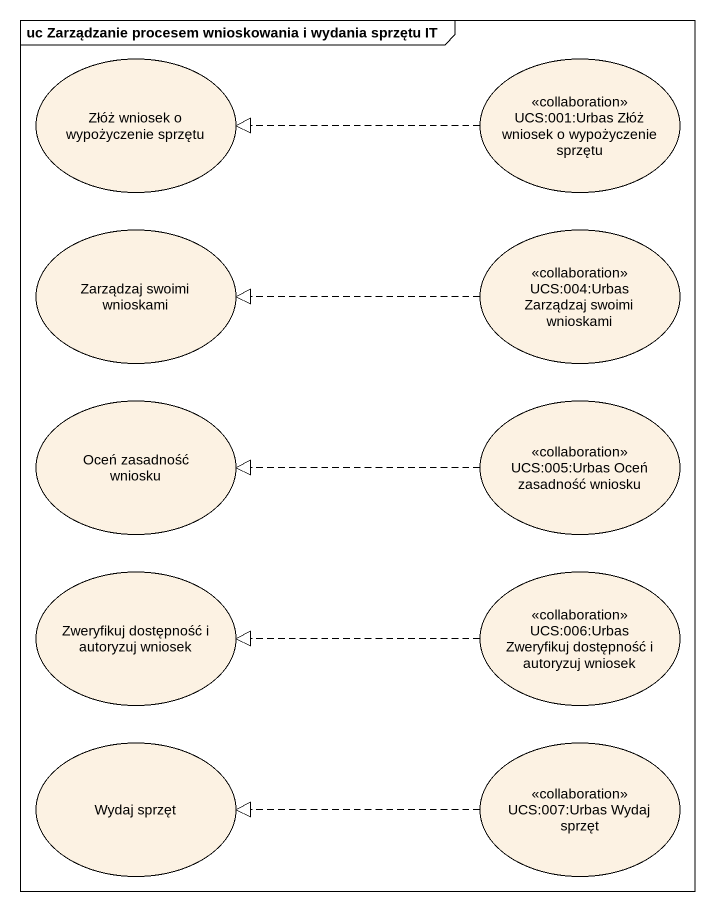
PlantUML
@startuml
mainframe uc Zarządzanie procesem wnioskowania i wydania sprzętu IT
usecase "Złóż wniosek o wypożyczenie sprzętu" as Złóż_wniosek_o_wypożyczenie
usecase "UCS:001:Urbas Złóż wniosek o wypożyczenie sprzętu" as UCS_001_Urbas_Złóż_wniosek <<collaboration>>
usecase "Zarządzaj swoimi wnioskami" as Zarządzaj_swoimi_wnioskami
usecase "UCS:004:Urbas Zarządzaj swoimi wnioskami" as UCS_004_Urbas_Zarządzaj <<collaboration>>
usecase "Oceń zasadność wniosku" as Oceń_zasadność_wniosku
usecase "UCS:005:Urbas Oceń zasadność wniosku" as UCS_005_Urbas_Oceń <<collaboration>>
usecase "Zweryfikuj dostępność i autoryzuj wniosek" as Zweryfikuj_dostępność_i
usecase "UCS:006:Urbas Zweryfikuj dostępność i autoryzuj wniosek" as UCS_006_Urbas_Zweryfikuj <<collaboration>>
usecase "Wydaj sprzęt" as Wydaj_sprzęt
usecase "UCS:007:Urbas Wydaj sprzęt" as UCS_007_Urbas_Wydaj_sprzęt <<collaboration>>
UCS_001_Urbas_Złóż_wniosek .left.|> Złóż_wniosek_o_wypożyczenie
UCS_004_Urbas_Zarządzaj .left.|> Zarządzaj_swoimi_wnioskami
UCS_005_Urbas_Oceń .left.|> Oceń_zasadność_wniosku
UCS_006_Urbas_Zweryfikuj .left.|> Zweryfikuj_dostępność_i
UCS_007_Urbas_Wydaj_sprzęt .left.|> Wydaj_sprzęt
@enduml
